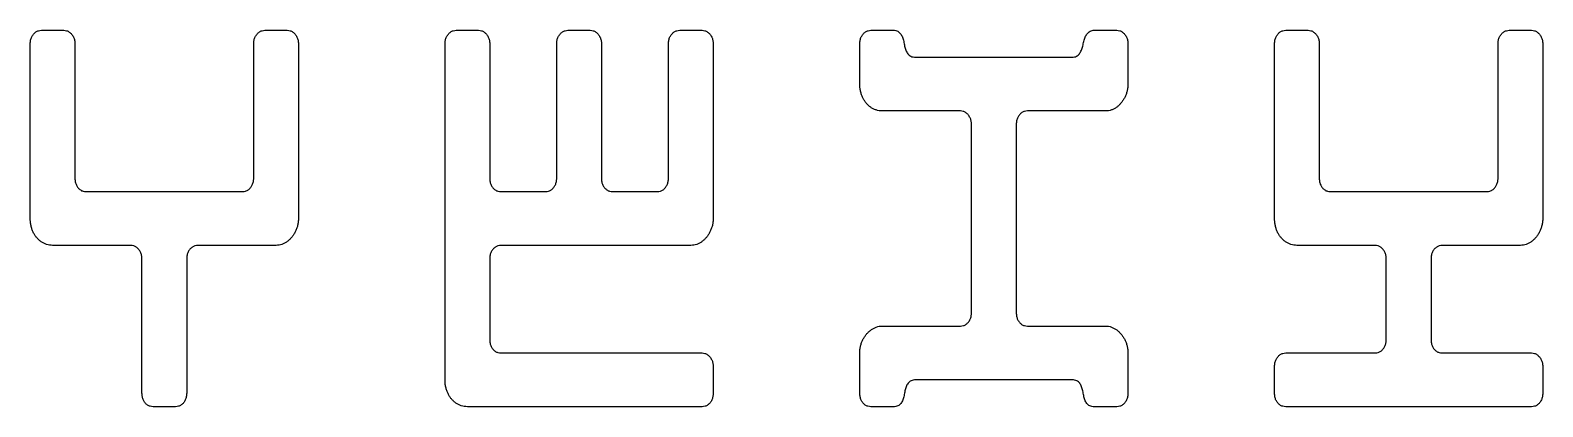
# Model space of a CAD drawing. Extents: x 7.2 to 83.4, y 7.2 to 40.5.
# Drawn here: x 64.99 to 73.78, y 21.09 to 23.28 of the extents above; entities that cross this region are included whole.
import ezdxf

# ---------------------------------------------------------------- set-up
doc = ezdxf.new("R2010")
doc.units = 0
doc.layers.add('Layer_1', color=7, linetype='CONTINUOUS')

msp = doc.modelspace()

# ---------------------------------------------------------------- linework, layer by layer
at = {"layer": 'Layer_1', "color": 7}
for p, q in [((65.051712, 23.276773), (65.181598, 23.276773)), ((66.350562, 23.276773), (66.480446, 23.276773)), ((67.462385, 23.276773), (67.592272, 23.276773)), ((68.111807, 23.276773), (68.24169, 23.276773)), ((68.761228, 23.276773), (68.891114, 23.276773)), ((69.873059, 23.276773), (70.002945, 23.276773)), ((71.171891, 23.276773), (71.301777, 23.276773)), ((72.283737, 23.276773), (72.413621, 23.276773)), ((73.582585, 23.276773), (73.712471, 23.276773)), ((64.986776, 22.183023), (64.986776, 23.198649)), ((65.246534, 23.198647), (65.246534, 22.417396)), ((66.285627, 22.417398), (66.285627, 23.198649)), ((66.545382, 23.198647), (66.545382, 22.18302)), ((67.39745, 21.245519), (67.39745, 23.198649)), ((67.657207, 23.198647), (67.657207, 22.417396)), ((68.046871, 22.417398), (68.046871, 23.198649)), ((68.306628, 23.198647), (68.306628, 22.417396)), ((68.696293, 22.417398), (68.696293, 23.198649)), ((68.95605, 23.198647), (68.95605, 22.18302)), ((69.808123, 22.964275), (69.808123, 23.198649)), ((70.132808, 23.120522), (71.042007, 23.120522)), ((71.366713, 23.198647), (71.366713, 22.964272)), ((72.218802, 22.183022), (72.218802, 23.198649)), ((72.478556, 23.198647), (72.478556, 22.417396)), ((73.51765, 22.417398), (73.51765, 23.198649)), ((73.777407, 23.198647), (73.777407, 22.18302)), ((70.392599, 22.808024), (69.937999, 22.808024)), ((71.236821, 22.80802), (70.782222, 22.80802)), ((70.457534, 21.636146), (70.457534, 22.729898)), ((70.717286, 22.729896), (70.717286, 21.636144)), ((65.311482, 22.339272), (66.220681, 22.339272)), ((67.722155, 22.339272), (67.981925, 22.339272)), ((68.371574, 22.339272), (68.631347, 22.339272)), ((72.543502, 22.339272), (73.452701, 22.339272)), ((65.571252, 22.026771), (65.116652, 22.026771)), ((66.41549, 22.026769), (65.960891, 22.026769)), ((68.826158, 22.026769), (67.722132, 22.026769)), ((72.80328, 22.026771), (72.348678, 22.026771)), ((73.647515, 22.026769), (73.192916, 22.026769)), ((65.636188, 21.167394), (65.636188, 21.948645)), ((65.895955, 21.948645), (65.895955, 21.167393)), ((67.657194, 21.948645), (67.657194, 21.479894)), ((72.868215, 21.479894), (72.868215, 21.948645)), ((73.12798, 21.948645), (73.12798, 21.479894)), ((69.937989, 21.55802), (70.392588, 21.55802)), ((70.782232, 21.55802), (71.236832, 21.55802)), ((67.722142, 21.401767), (68.891112, 21.401767)), ((69.808113, 21.167394), (69.808113, 21.401769)), ((71.366723, 21.40177), (71.366723, 21.167394)), ((72.283727, 21.401768), (72.80327, 21.401768)), ((73.192929, 21.401767), (73.712471, 21.401767)), ((68.956047, 21.323641), (68.956047, 21.167391)), ((72.218791, 21.167394), (72.218791, 21.323644)), ((73.777407, 21.323641), (73.777407, 21.167391)), ((71.042015, 21.24552), (70.132816, 21.24552)), ((65.831009, 21.089267), (65.701133, 21.08927)), ((68.891099, 21.089265), (67.527326, 21.08927)), ((70.002942, 21.089268), (69.873061, 21.08927)), ((71.301777, 21.089268), (71.171891, 21.089268)), ((73.712461, 21.089265), (72.28374, 21.08927))]:
    msp.add_line(p, q, dxfattribs=at)
for points, knots in [([(64.986776, 23.198649), (64.987143, 23.205846), (64.987846, 23.219657), (64.994503, 23.239029), (65.005268, 23.255064), (65.01881, 23.267372), (65.034675, 23.275421), (65.046023, 23.276322), (65.051712, 23.276773)], [0, 0, 0, 0, 0.021537, 0.041326, 0.060582, 0.078886, 0.095777, 0.112756, 0.112756, 0.112756, 0.112756]), ([(65.181598, 23.276773), (65.187295, 23.276291), (65.198713, 23.275326), (65.214614, 23.266775), (65.227986, 23.25382), (65.23862, 23.237585), (65.245402, 23.218718), (65.246151, 23.20544), (65.246534, 23.198647)], [0, 0, 0, 0, 0.016996, 0.034068, 0.052834, 0.072429, 0.091834, 0.112157, 0.112157, 0.112157, 0.112157]), ([(66.285627, 23.198649), (66.285993, 23.205846), (66.286696, 23.219657), (66.293353, 23.239029), (66.304119, 23.255064), (66.31766, 23.267372), (66.333526, 23.275421), (66.344874, 23.276322), (66.350562, 23.276773)], [0, 0, 0, 0, 0.021537, 0.041326, 0.060582, 0.078886, 0.095777, 0.112756, 0.112756, 0.112756, 0.112756]), ([(66.480446, 23.276773), (66.486143, 23.276291), (66.497562, 23.275326), (66.513463, 23.266775), (66.526834, 23.253819), (66.537468, 23.237585), (66.54425, 23.218718), (66.544999, 23.20544), (66.545382, 23.198647)], [0, 0, 0, 0, 0.016997, 0.034069, 0.052834, 0.07243, 0.091834, 0.112157, 0.112157, 0.112157, 0.112157]), ([(67.39745, 23.198649), (67.397816, 23.205846), (67.398519, 23.219657), (67.405176, 23.239029), (67.415942, 23.255064), (67.429483, 23.267372), (67.445349, 23.275421), (67.456697, 23.276322), (67.462385, 23.276773)], [0, 0, 0, 0, 0.021537, 0.041326, 0.060582, 0.078886, 0.095777, 0.112756, 0.112756, 0.112756, 0.112756]), ([(67.592272, 23.276773), (67.597968, 23.276291), (67.609386, 23.275326), (67.625287, 23.266775), (67.638659, 23.25382), (67.649293, 23.237585), (67.656076, 23.218718), (67.656824, 23.20544), (67.657207, 23.198647)], [0, 0, 0, 0, 0.016996, 0.034068, 0.052834, 0.072429, 0.091834, 0.112157, 0.112157, 0.112157, 0.112157]), ([(68.046871, 23.198649), (68.047238, 23.205846), (68.04794, 23.219657), (68.054598, 23.239029), (68.065363, 23.255064), (68.078905, 23.267372), (68.09477, 23.275421), (68.106118, 23.276322), (68.111807, 23.276773)], [0, 0, 0, 0, 0.021537, 0.041326, 0.060582, 0.078886, 0.095777, 0.112756, 0.112756, 0.112756, 0.112756]), ([(68.24169, 23.276773), (68.247387, 23.276291), (68.258806, 23.275326), (68.274708, 23.266775), (68.28808, 23.25382), (68.298714, 23.237585), (68.305497, 23.218718), (68.306246, 23.20544), (68.306628, 23.198647)], [0, 0, 0, 0, 0.016997, 0.03407, 0.052836, 0.072432, 0.091837, 0.112159, 0.112159, 0.112159, 0.112159]), ([(68.696293, 23.198649), (68.696659, 23.205846), (68.697362, 23.219657), (68.704019, 23.239029), (68.714785, 23.255064), (68.728326, 23.267372), (68.744191, 23.275421), (68.755539, 23.276322), (68.761228, 23.276773)], [0, 0, 0, 0, 0.021537, 0.041326, 0.060582, 0.078886, 0.095777, 0.112756, 0.112756, 0.112756, 0.112756]), ([(68.891114, 23.276773), (68.896811, 23.276291), (68.908229, 23.275326), (68.92413, 23.266775), (68.937502, 23.25382), (68.948136, 23.237585), (68.954918, 23.218718), (68.955667, 23.20544), (68.95605, 23.198647)], [0, 0, 0, 0, 0.016996, 0.034068, 0.052834, 0.072429, 0.091834, 0.112157, 0.112157, 0.112157, 0.112157]), ([(69.808123, 23.198649), (69.808489, 23.205846), (69.809192, 23.219657), (69.815849, 23.239029), (69.826615, 23.255064), (69.840157, 23.267372), (69.856022, 23.275421), (69.86737, 23.276322), (69.873059, 23.276773)], [0, 0, 0, 0, 0.021537, 0.041326, 0.060582, 0.078886, 0.095777, 0.112756, 0.112756, 0.112756, 0.112756]), ([(70.002945, 23.276773), (70.007703, 23.276552), (70.01653, 23.276141), (70.02872, 23.272176), (70.037556, 23.26474), (70.045194, 23.256722), (70.051381, 23.247197), (70.055878, 23.236249), (70.060239, 23.224595), (70.063662, 23.211928), (70.065712, 23.19859), (70.068628, 23.185413), (70.072059, 23.172807), (70.075619, 23.160786), (70.081009, 23.149923), (70.087543, 23.140177), (70.09482, 23.130892), (70.105526, 23.124761), (70.118396, 23.121074), (70.127781, 23.120714), (70.132808, 23.120522)], [0, 0, 0, 0, 0.014271, 0.02647, 0.037575, 0.048501, 0.059667, 0.071383, 0.083937, 0.096996, 0.11065, 0.124394, 0.137453, 0.149858, 0.161933, 0.173622, 0.185128, 0.196876, 0.209915, 0.224956, 0.224956, 0.224956, 0.224956]), ([(71.042007, 23.120522), (71.046623, 23.120719), (71.05527, 23.121088), (71.067189, 23.124771), (71.077034, 23.131164), (71.084238, 23.140155), (71.090799, 23.149916), (71.096031, 23.160896), (71.100363, 23.17274), (71.104128, 23.185376), (71.106951, 23.198647), (71.109772, 23.211919), (71.113542, 23.224552), (71.117843, 23.23637), (71.123062, 23.247172), (71.129539, 23.256661), (71.137301, 23.264869), (71.146516, 23.272045), (71.15859, 23.276122), (71.167276, 23.276547), (71.171891, 23.276773)], [0, 0, 0, 0, 0.013814, 0.025884, 0.036959, 0.048465, 0.060155, 0.07223, 0.084822, 0.097974, 0.111743, 0.125512, 0.138664, 0.151257, 0.16321, 0.174562, 0.185564, 0.197028, 0.209227, 0.223051, 0.223051, 0.223051, 0.223051]), ([(71.301777, 23.276773), (71.307474, 23.276291), (71.318892, 23.275326), (71.334793, 23.266775), (71.348165, 23.25382), (71.358799, 23.237585), (71.365581, 23.218718), (71.36633, 23.20544), (71.366713, 23.198647)], [0, 0, 0, 0, 0.016996, 0.034068, 0.052834, 0.072429, 0.091834, 0.112157, 0.112157, 0.112157, 0.112157]), ([(72.218802, 23.198649), (72.219168, 23.205846), (72.219871, 23.219657), (72.226528, 23.239029), (72.237294, 23.255064), (72.250835, 23.267372), (72.2667, 23.275421), (72.278048, 23.276322), (72.283737, 23.276773)], [0, 0, 0, 0, 0.021537, 0.041326, 0.060582, 0.078886, 0.095777, 0.112756, 0.112756, 0.112756, 0.112756]), ([(72.413621, 23.276773), (72.419318, 23.276291), (72.430736, 23.275326), (72.446638, 23.266775), (72.460008, 23.253819), (72.470642, 23.237585), (72.477425, 23.218718), (72.478173, 23.20544), (72.478556, 23.198647)], [0, 0, 0, 0, 0.016997, 0.034069, 0.052834, 0.07243, 0.091834, 0.112157, 0.112157, 0.112157, 0.112157]), ([(73.51765, 23.198649), (73.518016, 23.205846), (73.518719, 23.219657), (73.525376, 23.239029), (73.536142, 23.255064), (73.549683, 23.267372), (73.565548, 23.275421), (73.576896, 23.276322), (73.582585, 23.276773)], [0, 0, 0, 0, 0.021537, 0.041326, 0.060582, 0.078886, 0.095777, 0.112756, 0.112756, 0.112756, 0.112756]), ([(73.712471, 23.276773), (73.718168, 23.276291), (73.729586, 23.275326), (73.745487, 23.266775), (73.758859, 23.25382), (73.769493, 23.237585), (73.776275, 23.218718), (73.777024, 23.20544), (73.777407, 23.198647)], [0, 0, 0, 0, 0.016996, 0.034068, 0.052834, 0.072429, 0.091834, 0.112157, 0.112157, 0.112157, 0.112157]), ([(69.937999, 22.808024), (69.931999, 22.808277), (69.920083, 22.808781), (69.902626, 22.813066), (69.886156, 22.819707), (69.871152, 22.829023), (69.857491, 22.840081), (69.845281, 22.85306), (69.834539, 22.867784), (69.825409, 22.884199), (69.817695, 22.902276), (69.812259, 22.921979), (69.808742, 22.942857), (69.808331, 22.957072), (69.808123, 22.964275)], [0, 0, 0, 0, 0.017979, 0.035703, 0.053612, 0.071049, 0.088478, 0.106207, 0.12435, 0.143013, 0.162447, 0.183166, 0.204191, 0.225786, 0.225786, 0.225786, 0.225786]), ([(71.366713, 22.964272), (71.366477, 22.957339), (71.366011, 22.943643), (71.362217, 22.923508), (71.355807, 22.90454), (71.348314, 22.886367), (71.338749, 22.869574), (71.327664, 22.854494), (71.31525, 22.841142), (71.301579, 22.829752), (71.286986, 22.81978), (71.270848, 22.813083), (71.254072, 22.808773), (71.242598, 22.808272), (71.236821, 22.80802)], [0, 0, 0, 0, 0.020789, 0.041072, 0.061177, 0.080776, 0.09996, 0.11899, 0.136814, 0.154501, 0.172306, 0.189589, 0.206656, 0.223961, 0.223961, 0.223961, 0.223961]), ([(70.457534, 22.729898), (70.457151, 22.73669), (70.456403, 22.749969), (70.44962, 22.768836), (70.438986, 22.785069), (70.425618, 22.798026), (70.409716, 22.806577), (70.398296, 22.807542), (70.392599, 22.808024)], [0, 0, 0, 0, 0.020323, 0.039727, 0.059323, 0.078087, 0.095158, 0.112157, 0.112157, 0.112157, 0.112157]), ([(70.782222, 22.80802), (70.776534, 22.807569), (70.765187, 22.806668), (70.749323, 22.798618), (70.735778, 22.786313), (70.725013, 22.770275), (70.718356, 22.750904), (70.717653, 22.737093), (70.717286, 22.729896)], [0, 0, 0, 0, 0.016976, 0.033867, 0.052173, 0.07143, 0.091219, 0.112755, 0.112755, 0.112755, 0.112755]), ([(65.246534, 22.417396), (65.246879, 22.410203), (65.247539, 22.396434), (65.253826, 22.377121), (65.263994, 22.360968), (65.277335, 22.348485), (65.293672, 22.340543), (65.305458, 22.339702), (65.311482, 22.339272)], [0, 0, 0, 0, 0.021526, 0.041209, 0.060161, 0.078218, 0.095415, 0.113395, 0.113395, 0.113395, 0.113395]), ([(66.220681, 22.339272), (66.226714, 22.33973), (66.238571, 22.340631), (66.254955, 22.349076), (66.268109, 22.362215), (66.278155, 22.378556), (66.284563, 22.397374), (66.285266, 22.41061), (66.285627, 22.417398)], [0, 0, 0, 0, 0.017999, 0.035373, 0.053894, 0.073191, 0.092488, 0.112799, 0.112799, 0.112799, 0.112799]), ([(67.657207, 22.417396), (67.657552, 22.410203), (67.658213, 22.396434), (67.6645, 22.377121), (67.674668, 22.360968), (67.688009, 22.348485), (67.704346, 22.340543), (67.716131, 22.339702), (67.722155, 22.339272)], [0, 0, 0, 0, 0.021526, 0.041209, 0.060161, 0.078218, 0.095415, 0.113395, 0.113395, 0.113395, 0.113395]), ([(67.981925, 22.339272), (67.987959, 22.33973), (67.999815, 22.340631), (68.016199, 22.349076), (68.029353, 22.362215), (68.039399, 22.378556), (68.045808, 22.397374), (68.046511, 22.41061), (68.046871, 22.417398)], [0, 0, 0, 0, 0.017999, 0.035373, 0.053894, 0.073191, 0.092488, 0.112799, 0.112799, 0.112799, 0.112799]), ([(68.306628, 22.417396), (68.306973, 22.410203), (68.307634, 22.396434), (68.313921, 22.377121), (68.324089, 22.360968), (68.33743, 22.348485), (68.353766, 22.340543), (68.365551, 22.339702), (68.371574, 22.339272)], [0, 0, 0, 0, 0.021526, 0.041209, 0.060161, 0.078218, 0.095414, 0.113392, 0.113392, 0.113392, 0.113392]), ([(68.631347, 22.339272), (68.63738, 22.33973), (68.649237, 22.340631), (68.665621, 22.349076), (68.678775, 22.362215), (68.68882, 22.378556), (68.695229, 22.397374), (68.695932, 22.41061), (68.696293, 22.417398)], [0, 0, 0, 0, 0.017999, 0.035373, 0.053894, 0.073191, 0.092488, 0.112799, 0.112799, 0.112799, 0.112799]), ([(72.478556, 22.417396), (72.478901, 22.410203), (72.479562, 22.396434), (72.485849, 22.377121), (72.496017, 22.360968), (72.509358, 22.348485), (72.525693, 22.340543), (72.537478, 22.339702), (72.543502, 22.339272)], [0, 0, 0, 0, 0.021526, 0.041209, 0.060161, 0.078218, 0.095414, 0.113392, 0.113392, 0.113392, 0.113392]), ([(73.452701, 22.339272), (73.458735, 22.33973), (73.470592, 22.340631), (73.486976, 22.349076), (73.500132, 22.362214), (73.510177, 22.378556), (73.516586, 22.397374), (73.517289, 22.41061), (73.51765, 22.417398)], [0, 0, 0, 0, 0.018, 0.035374, 0.053896, 0.073193, 0.09249, 0.112801, 0.112801, 0.112801, 0.112801]), ([(65.116652, 22.026771), (65.110653, 22.027025), (65.098737, 22.027528), (65.081281, 22.031814), (65.064811, 22.038454), (65.049808, 22.047772), (65.036147, 22.05883), (65.023936, 22.071808), (65.013195, 22.086532), (65.004064, 22.102947), (64.996348, 22.121023), (64.990912, 22.140726), (64.987395, 22.161604), (64.986985, 22.17582), (64.986776, 22.183023)], [0, 0, 0, 0, 0.017977, 0.035701, 0.05361, 0.071047, 0.088476, 0.106204, 0.124348, 0.143011, 0.162445, 0.183163, 0.204188, 0.225784, 0.225784, 0.225784, 0.225784]), ([(66.545382, 22.18302), (66.545146, 22.176088), (66.54468, 22.162391), (66.540886, 22.142257), (66.534476, 22.123288), (66.526983, 22.105115), (66.517418, 22.088323), (66.506333, 22.073242), (66.493918, 22.059891), (66.480247, 22.0485), (66.465655, 22.038528), (66.449516, 22.031831), (66.432741, 22.027522), (66.421267, 22.027021), (66.41549, 22.026769)], [0, 0, 0, 0, 0.020789, 0.041072, 0.061177, 0.080776, 0.09996, 0.11899, 0.136814, 0.154502, 0.172306, 0.18959, 0.206656, 0.223961, 0.223961, 0.223961, 0.223961]), ([(68.95605, 22.18302), (68.955814, 22.176088), (68.955348, 22.162391), (68.951554, 22.142257), (68.945144, 22.123288), (68.937651, 22.105115), (68.928086, 22.088323), (68.917001, 22.073242), (68.904587, 22.059891), (68.890916, 22.0485), (68.876323, 22.038528), (68.860185, 22.031831), (68.843409, 22.027522), (68.831935, 22.027021), (68.826158, 22.026769)], [0, 0, 0, 0, 0.020789, 0.041072, 0.061177, 0.080776, 0.09996, 0.11899, 0.136814, 0.154502, 0.172306, 0.18959, 0.206656, 0.223961, 0.223961, 0.223961, 0.223961]), ([(72.348678, 22.026771), (72.342678, 22.027024), (72.330762, 22.027528), (72.313306, 22.031813), (72.296837, 22.038453), (72.281833, 22.047772), (72.268172, 22.058829), (72.255962, 22.071807), (72.24522, 22.086531), (72.236089, 22.102946), (72.228373, 22.121023), (72.222937, 22.140725), (72.21942, 22.161603), (72.21901, 22.175819), (72.218802, 22.183022)], [0, 0, 0, 0, 0.017977, 0.035701, 0.05361, 0.071047, 0.088476, 0.106204, 0.124348, 0.143011, 0.162445, 0.183163, 0.204188, 0.225784, 0.225784, 0.225784, 0.225784]), ([(73.777407, 22.18302), (73.777171, 22.176088), (73.776705, 22.162391), (73.772911, 22.142257), (73.766501, 22.123288), (73.759008, 22.105115), (73.749443, 22.088323), (73.738358, 22.073242), (73.725943, 22.05989), (73.712271, 22.0485), (73.697678, 22.038529), (73.681539, 22.031831), (73.664765, 22.027522), (73.653292, 22.027021), (73.647515, 22.026769)], [0, 0, 0, 0, 0.020789, 0.041072, 0.061177, 0.080776, 0.09996, 0.11899, 0.136814, 0.154503, 0.172308, 0.189592, 0.206657, 0.223961, 0.223961, 0.223961, 0.223961]), ([(65.636188, 21.948645), (65.635805, 21.955438), (65.635056, 21.968717), (65.628274, 21.987584), (65.617639, 22.003817), (65.604271, 22.016774), (65.588369, 22.025324), (65.57695, 22.02629), (65.571252, 22.026771)], [0, 0, 0, 0, 0.020323, 0.039727, 0.059323, 0.078087, 0.095158, 0.112157, 0.112157, 0.112157, 0.112157]), ([(65.960891, 22.026769), (65.955203, 22.026317), (65.943856, 22.025416), (65.927992, 22.017366), (65.914447, 22.005061), (65.903681, 21.989025), (65.897024, 21.969653), (65.896321, 21.955842), (65.895955, 21.948645)], [0, 0, 0, 0, 0.016976, 0.033867, 0.052173, 0.071429, 0.091218, 0.112755, 0.112755, 0.112755, 0.112755]), ([(67.722132, 22.026769), (67.716444, 22.026317), (67.705097, 22.025416), (67.689231, 22.017366), (67.675686, 22.005061), (67.664921, 21.989025), (67.658263, 21.969653), (67.65756, 21.955842), (67.657194, 21.948645)], [0, 0, 0, 0, 0.016977, 0.033869, 0.052175, 0.071431, 0.09122, 0.112758, 0.112758, 0.112758, 0.112758]), ([(72.868215, 21.948645), (72.867832, 21.955437), (72.867084, 21.968716), (72.860301, 21.987583), (72.849667, 22.003816), (72.836299, 22.016773), (72.820397, 22.025324), (72.808977, 22.026289), (72.80328, 22.026771)], [0, 0, 0, 0, 0.020323, 0.039727, 0.059323, 0.078087, 0.095158, 0.112157, 0.112157, 0.112157, 0.112157]), ([(73.192916, 22.026769), (73.187228, 22.026317), (73.175881, 22.025416), (73.160016, 22.017367), (73.146472, 22.005061), (73.135707, 21.989025), (73.129049, 21.969653), (73.128347, 21.955842), (73.12798, 21.948645)], [0, 0, 0, 0, 0.016977, 0.033868, 0.052173, 0.071429, 0.091218, 0.112755, 0.112755, 0.112755, 0.112755]), ([(70.392588, 21.55802), (70.398622, 21.558478), (70.410479, 21.559379), (70.426862, 21.567824), (70.440016, 21.580963), (70.450062, 21.597304), (70.456471, 21.616122), (70.457174, 21.629358), (70.457534, 21.636146)], [0, 0, 0, 0, 0.017999, 0.035373, 0.053894, 0.073191, 0.092488, 0.112799, 0.112799, 0.112799, 0.112799]), ([(70.717286, 21.636144), (70.717631, 21.628952), (70.718292, 21.615182), (70.724579, 21.595869), (70.734747, 21.579717), (70.748088, 21.567233), (70.764424, 21.559292), (70.776209, 21.55845), (70.782232, 21.55802)], [0, 0, 0, 0, 0.021526, 0.041209, 0.060161, 0.078218, 0.095414, 0.113392, 0.113392, 0.113392, 0.113392]), ([(69.808113, 21.401769), (69.808319, 21.408702), (69.808727, 21.422381), (69.812266, 21.442441), (69.817714, 21.461686), (69.826012, 21.479369), (69.83543, 21.495781), (69.846473, 21.510744), (69.858978, 21.5241), (69.872921, 21.535675), (69.888136, 21.544801), (69.903829, 21.552507), (69.920705, 21.557165), (69.932211, 21.557734), (69.937989, 21.55802)], [0, 0, 0, 0, 0.020783, 0.041005, 0.060942, 0.0806, 0.099431, 0.117644, 0.136254, 0.154202, 0.171804, 0.189365, 0.206533, 0.223848, 0.223848, 0.223848, 0.223848]), ([(71.236832, 21.55802), (71.242609, 21.557735), (71.254115, 21.557166), (71.270989, 21.552504), (71.286664, 21.544827), (71.301745, 21.535714), (71.315444, 21.524186), (71.327279, 21.510413), (71.338874, 21.495947), (71.348358, 21.479467), (71.355843, 21.461469), (71.362224, 21.442532), (71.366022, 21.422399), (71.366488, 21.408703), (71.366723, 21.40177)], [0, 0, 0, 0, 0.017315, 0.034483, 0.052044, 0.069553, 0.08724, 0.105468, 0.123954, 0.142785, 0.162261, 0.182366, 0.202649, 0.223438, 0.223438, 0.223438, 0.223438]), ([(67.657194, 21.479894), (67.657539, 21.472701), (67.6582, 21.458932), (67.664487, 21.439619), (67.674656, 21.423466), (67.687996, 21.410981), (67.704333, 21.403039), (67.716118, 21.402197), (67.722142, 21.401767)], [0, 0, 0, 0, 0.021526, 0.041209, 0.060161, 0.078219, 0.095417, 0.113396, 0.113396, 0.113396, 0.113396]), ([(72.80327, 21.401768), (72.809303, 21.402226), (72.82116, 21.403127), (72.837543, 21.411572), (72.850697, 21.424711), (72.860743, 21.441052), (72.867152, 21.45987), (72.867855, 21.473106), (72.868215, 21.479894)], [0, 0, 0, 0, 0.017999, 0.035373, 0.053894, 0.073191, 0.092488, 0.112799, 0.112799, 0.112799, 0.112799]), ([(73.12798, 21.479894), (73.128325, 21.472701), (73.128986, 21.458932), (73.135273, 21.439619), (73.145442, 21.423466), (73.158782, 21.410981), (73.175119, 21.403039), (73.186905, 21.402197), (73.192929, 21.401767)], [0, 0, 0, 0, 0.021526, 0.041209, 0.060161, 0.078219, 0.095417, 0.113396, 0.113396, 0.113396, 0.113396]), ([(68.891112, 21.401767), (68.896808, 21.401285), (68.908226, 21.40032), (68.924128, 21.391769), (68.937499, 21.378814), (68.948133, 21.362579), (68.954916, 21.343712), (68.955664, 21.330434), (68.956047, 21.323641)], [0, 0, 0, 0, 0.016996, 0.034068, 0.052834, 0.072429, 0.091834, 0.112156, 0.112156, 0.112156, 0.112156]), ([(72.218791, 21.323644), (72.219158, 21.330842), (72.219861, 21.344652), (72.226518, 21.364024), (72.237283, 21.380059), (72.250825, 21.392367), (72.26669, 21.400416), (72.278038, 21.401316), (72.283727, 21.401768)], [0, 0, 0, 0, 0.021537, 0.041326, 0.060582, 0.078886, 0.095777, 0.112756, 0.112756, 0.112756, 0.112756]), ([(73.712471, 21.401767), (73.718168, 21.401285), (73.729586, 21.40032), (73.745487, 21.391769), (73.758859, 21.378814), (73.769493, 21.362579), (73.776275, 21.343712), (73.777024, 21.330434), (73.777407, 21.323641)], [0, 0, 0, 0, 0.016996, 0.034068, 0.052834, 0.072429, 0.091834, 0.112156, 0.112156, 0.112156, 0.112156]), ([(67.527326, 21.08927), (67.521326, 21.089523), (67.50941, 21.090027), (67.491954, 21.094311), (67.475484, 21.10095), (67.460481, 21.110268), (67.446819, 21.121326), (67.434607, 21.134303), (67.423866, 21.149027), (67.414735, 21.165442), (67.407022, 21.183519), (67.401585, 21.203221), (67.398069, 21.2241), (67.397658, 21.238316), (67.39745, 21.245519)], [0, 0, 0, 0, 0.017978, 0.035702, 0.053609, 0.071047, 0.088476, 0.106205, 0.124349, 0.143012, 0.162445, 0.183163, 0.204188, 0.225784, 0.225784, 0.225784, 0.225784]), ([(70.132816, 21.24552), (70.127832, 21.245299), (70.118565, 21.244888), (70.105774, 21.240902), (70.09622, 21.233684), (70.088429, 21.225406), (70.081997, 21.215906), (70.076602, 21.205242), (70.073164, 21.193255), (70.070007, 21.180647), (70.067902, 21.167382), (70.065642, 21.154122), (70.062279, 21.141441), (70.057872, 21.129764), (70.053376, 21.118628), (70.047079, 21.108864), (70.039964, 21.099814), (70.029779, 21.093426), (70.017164, 21.089816), (70.00793, 21.089461), (70.002942, 21.089268)], [0, 0, 0, 0, 0.014939, 0.027778, 0.039432, 0.050434, 0.061785, 0.073738, 0.086112, 0.099089, 0.112723, 0.126377, 0.139436, 0.151989, 0.16383, 0.175339, 0.186772, 0.198037, 0.210751, 0.225685, 0.225685, 0.225685, 0.225685]), ([(71.171891, 21.089268), (71.166906, 21.089461), (71.157674, 21.089817), (71.145055, 21.093424), (71.134863, 21.099837), (71.127627, 21.108902), (71.121113, 21.118676), (71.115703, 21.129516), (71.112235, 21.141531), (71.109084, 21.154142), (71.106977, 21.167406), (71.104718, 21.180667), (71.101351, 21.193345), (71.096974, 21.204993), (71.092487, 21.215951), (71.086275, 21.225444), (71.078605, 21.23371), (71.069059, 21.240901), (71.056273, 21.244889), (71.047002, 21.245299), (71.042015, 21.24552)], [0, 0, 0, 0, 0.014928, 0.027643, 0.038915, 0.050419, 0.062109, 0.074185, 0.086559, 0.099536, 0.11317, 0.126824, 0.139883, 0.152436, 0.164153, 0.175318, 0.186244, 0.197891, 0.21073, 0.225677, 0.225677, 0.225677, 0.225677]), ([(65.701133, 21.08927), (65.695109, 21.0897), (65.683323, 21.090541), (65.666987, 21.098482), (65.653649, 21.110967), (65.64348, 21.127118), (65.637193, 21.146432), (65.636533, 21.160201), (65.636188, 21.167394)], [0, 0, 0, 0, 0.017981, 0.035177, 0.053232, 0.072183, 0.091866, 0.113393, 0.113393, 0.113393, 0.113393]), ([(65.895955, 21.167393), (65.895595, 21.160606), (65.894892, 21.147369), (65.888483, 21.128551), (65.878437, 21.112209), (65.865281, 21.099072), (65.848898, 21.090627), (65.837042, 21.089726), (65.831009, 21.089267)], [0, 0, 0, 0, 0.020311, 0.039608, 0.058904, 0.077427, 0.094801, 0.112798, 0.112798, 0.112798, 0.112798]), ([(68.956047, 21.167391), (68.955687, 21.160603), (68.954984, 21.147367), (68.948575, 21.128549), (68.93853, 21.112207), (68.925373, 21.099069), (68.908989, 21.090625), (68.897132, 21.089724), (68.891099, 21.089265)], [0, 0, 0, 0, 0.020311, 0.039608, 0.058904, 0.077427, 0.094802, 0.112801, 0.112801, 0.112801, 0.112801]), ([(69.873061, 21.08927), (69.867037, 21.0897), (69.855251, 21.090541), (69.838913, 21.098482), (69.825574, 21.110967), (69.815405, 21.127118), (69.809118, 21.146432), (69.808458, 21.160201), (69.808113, 21.167394)], [0, 0, 0, 0, 0.017981, 0.035178, 0.053234, 0.072185, 0.091868, 0.113395, 0.113395, 0.113395, 0.113395]), ([(71.366723, 21.167394), (71.366363, 21.160607), (71.36566, 21.147371), (71.359251, 21.128553), (71.349205, 21.11221), (71.336049, 21.099073), (71.319666, 21.090628), (71.30781, 21.089727), (71.301777, 21.089268)], [0, 0, 0, 0, 0.020311, 0.039608, 0.058904, 0.077427, 0.094801, 0.112798, 0.112798, 0.112798, 0.112798]), ([(72.28374, 21.08927), (72.277715, 21.0897), (72.265929, 21.090541), (72.249592, 21.098482), (72.236252, 21.110967), (72.226084, 21.127118), (72.219797, 21.146432), (72.219136, 21.160201), (72.218791, 21.167394)], [0, 0, 0, 0, 0.017981, 0.035178, 0.053234, 0.072185, 0.091868, 0.113395, 0.113395, 0.113395, 0.113395]), ([(73.777407, 21.167391), (73.777046, 21.160603), (73.776343, 21.147367), (73.769934, 21.128549), (73.759889, 21.112207), (73.746733, 21.09907), (73.73035, 21.090625), (73.718494, 21.089724), (73.712461, 21.089265)], [0, 0, 0, 0, 0.020311, 0.039608, 0.058904, 0.077427, 0.094801, 0.112798, 0.112798, 0.112798, 0.112798])]:
    msp.add_open_spline(points, degree=3, knots=knots, dxfattribs=at)

doc.saveas('drawing.dxf')
